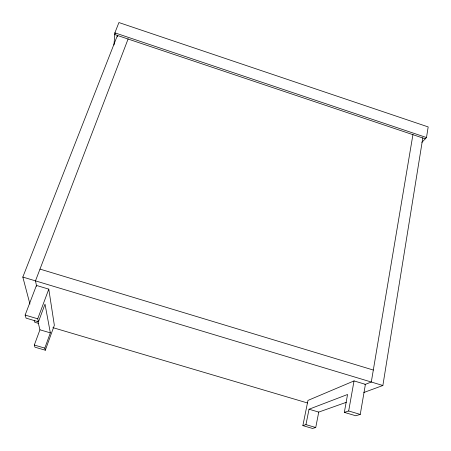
<?xml version="1.0" encoding="UTF-8"?>
<svg xmlns="http://www.w3.org/2000/svg" width="451" height="451" viewBox="0 0 451 451"><rect width="100%" height="100%" fill="white"/><g stroke="black" fill="none" stroke-linecap="round" stroke-linejoin="round"><path stroke-width="0.68" d="M113.973 45.01L114.87 32.838L118.923 22.55L428.179 126.923L426.488 137.544L421.854 142.353M117.305 36.852L117.412 35.449M363.76 392.528L382.865 385.504L422.829 137.792M412.958 134.477L371.297 382.02L364.808 384.573M302.863 425.62L305.941 424.639L309.036 409.226L347.558 394.49L344.327 412.377L355.726 415.754L360.253 414.424L365.411 384.337L354.035 380.915L307.965 400.415L302.863 425.62L312.526 428.45L315.734 427.509L318.739 412.09L346.345 402.292M344.327 412.377L348.674 410.985L354.035 380.915M45.32 350.218L44.812 348.121L50.343 332.866L45.015 304.149L38.453 321.8L26.079 318.135L25.138 315.069L36.435 285.427L48.787 289.142L54.346 325.267L45.32 350.218L34.969 347.185L34.31 345.043L39.942 329.799L37.94 321.619M38.453 321.8L37.726 318.801L48.787 289.142M128.163 38.825L35.482 280.872L36.627 286.334M29.935 304.047L22.821 277.061L117.497 35.24M115.247 33.267L114.746 34.552L425.265 138.818M34.31 345.043L44.812 348.121M305.941 424.639L315.734 427.509M39.942 329.799L50.343 332.866M309.036 409.226L318.739 412.09M25.138 315.069L37.726 318.801M348.674 410.985L360.253 414.424M38.752 323.457L34.738 322.268L34.203 320.244M52.885 327.635L307.486 402.98M22.821 277.061L382.865 385.504M39.992 269.095L373.31 370.045M114.87 32.838L426.488 137.544"/></g></svg>
